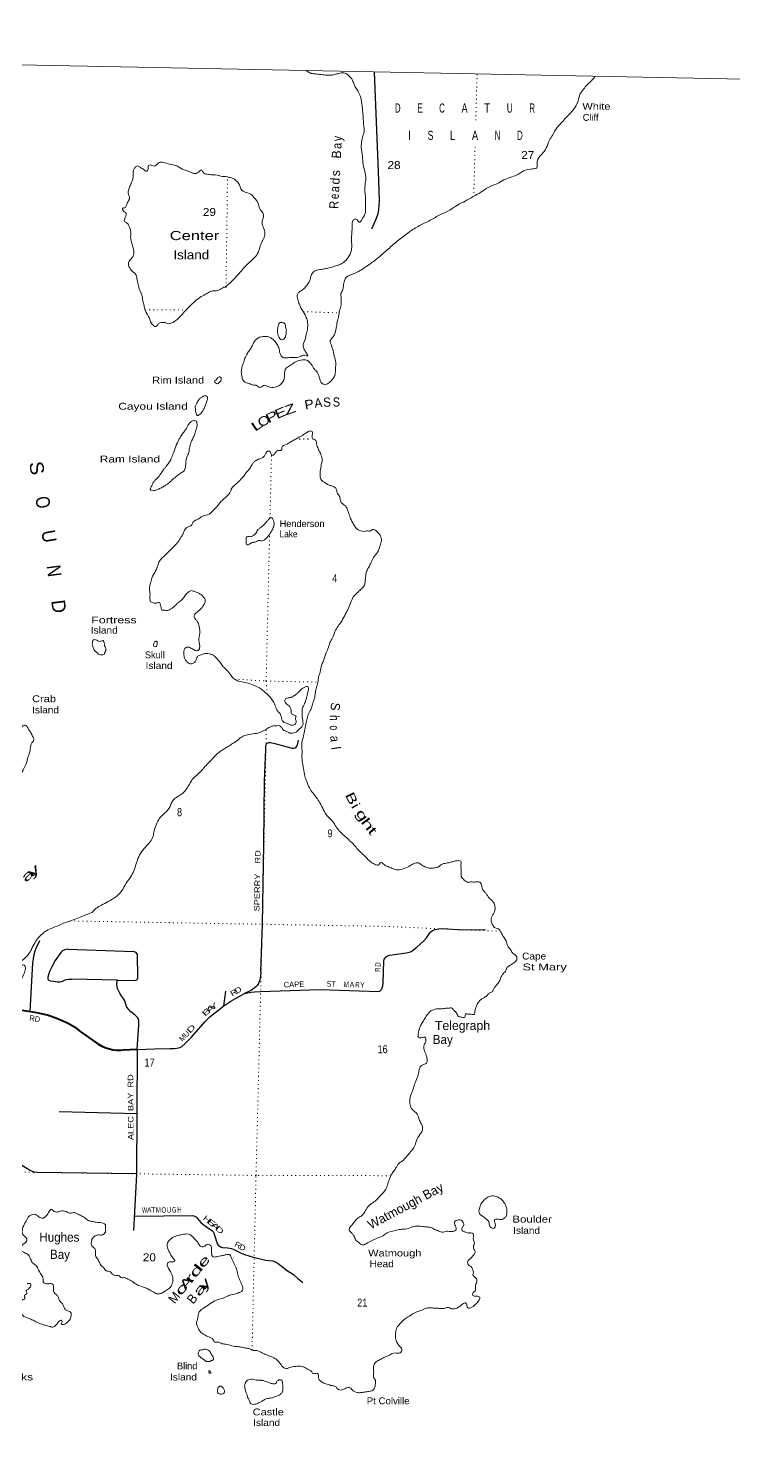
# Model space of a CAD drawing. Header units: feet. Extents: x -493433 to -244333, y 184684 to 373072.
# Drawn here: x -451013 to -435590, y 341867 to 372822 of the extents above; entities that cross this region are included whole.
import ezdxf
from ezdxf.enums import TextEntityAlignment as Align

# ---------------------------------------------------------------- set-up
doc = ezdxf.new("R2010")
doc.units = ezdxf.units.FT
doc.header["$LTSCALE"] = 60
doc.linetypes.add('DOTTED', pattern=[1.5, 0.3, -1.2])
for name, color, linetype, lineweight in [('26', 7, 'Continuous', 40), ('27', 7, 'Continuous', 13), ('29', 7, 'Continuous', 25), ('30', 7, 'Continuous', 13), ('39', 7, 'Continuous', 13), ('4', 7, 'Continuous', 13), ('41', 7, 'Continuous', 13), ('6', 7, 'DOTTED', 25), ('7', 7, 'DOTTED', 13)]:
    doc.layers.add(name, color=color, linetype=linetype, lineweight=lineweight)
doc.layers.add('42', color=7, linetype='Continuous')

msp = doc.modelspace()

# ---------------------------------------------------------------- linework, layer by layer
at = {"layer": '26'}
msp.add_lwpolyline([(-448630.68, 350485.1), (-448940.87, 350472.26), (-448992.54, 350467.94), (-449075.95, 350468.07), (-449158.89, 350476.91), (-449240.45, 350494.37), (-449319.74, 350520.26), (-449395.89, 350554.3), (-449468.06, 350596.11), (-449535.47, 350645.23), (-449848.11, 350870.31), (-449954.71, 350945.37), (-450157.3, 351064.64), (-450371.24, 351162.08), (-450594.2, 351236.62), (-450823.73, 351287.45), (-451716.31, 351426.56)], dxfattribs=at)
at = {"layer": '29'}
for p, q in [((-450144.6, 352683.38), (-448710.09, 352631.87)), ((-450974.84, 351311.67), (-450911.86, 352384.21)), ((-449061.47, 352004.06), (-450066.63, 352029.44)), ((-446741.1, 351439.83), (-446696.29, 351766.71)), ((-448630.68, 350485.1), (-448598.18, 351027.68)), ((-448650.74, 349083.77), (-450340.2, 349122.21)), ((-448642.31, 347767.72), (-450818.47, 347798.42)), ((-448691.01, 346845.49), (-447416.98, 346854.07))]:
    msp.add_line(p, q, dxfattribs=at)
for points in [[(-443451.56, 371861.99), (-443364.47, 369689.12), (-443344.64, 369066.26)], [(-443344.64, 369066.26), (-443347.79, 368946.65), (-443356.61, 368860.66), (-443372.03, 368763.64), (-443407.29, 368660.01), (-443508.67, 368432.9)], [(-445822.56, 357057.58), (-445815.95, 357139.17), (-445807.13, 357165.63), (-445787.3, 357185.48), (-445756.44, 357203.12), (-445718.98, 357205.32), (-445622.01, 357181.06), (-445242.95, 357077.43), (-445214.3, 357077.43), (-445179.03, 357086.25), (-445152.59, 357101.68), (-445139.37, 357121.53), (-445123.94, 357150.2), (-445101.9, 357253.83)], [(-445931.45, 352185.17), (-445895.13, 353227.74), (-445861.27, 354988.43), (-445850.75, 356355.31), (-445822.56, 357057.58)], [(-443348.75, 351758.99), (-443328.32, 351765.6), (-443304.08, 351783.24), (-443286.45, 351805.29), (-443272.69, 351836.15), (-443260, 351882.46), (-443250.65, 351946.4), (-443237.42, 352427.09), (-443230.25, 352454.67), (-443210.41, 352489.95), (-443181.76, 352520.82), (-443158.09, 352537.34), (-443113.44, 352549.48), (-443003.82, 352568.21), (-442752.58, 352603.49), (-442677.08, 352617.84), (-442644.02, 352631.07), (-442617.57, 352644.3), (-442514.56, 352726.97), (-442364.7, 352863.68), (-442303.52, 352930.95), (-442228.06, 353044.49), (-442213.16, 353058.84), (-442180.1, 353083.09), (-442140.43, 353105.14), (-442113.46, 353115.05), (-442039.06, 353127.19), (-441950.37, 353132.69), (-441518.41, 353106.23), (-441015.93, 353115.05)], [(-450911.86, 352384.21), (-450899.75, 352467.87), (-450881.72, 352566.98), (-450862.28, 352646.48), (-450842.05, 352703.69), (-450760.9, 352869.19)], [(-450144.6, 352683.38), (-450186.8, 352677.34), (-450219.86, 352668.52), (-450263.93, 352644.27), (-450303.6, 352606.78), (-450427.02, 352434.79), (-450499.75, 352295.87), (-450546.03, 352192.24), (-450585.7, 352070.96), (-450583.5, 352026.86), (-450565.86, 352004.81), (-450528.4, 351991.58), (-450464.49, 351980.56), (-450371.92, 351967.33), (-450321.23, 351967.33), (-450281.56, 351976.15), (-450233.08, 351995.99), (-450186.8, 352015.84), (-450131.7, 352024.66), (-450066.63, 352029.44)], [(-449061.47, 352004.06), (-448682.66, 351998.19), (-448660.62, 352004.8), (-448640.78, 352015.83), (-448620.95, 352040.08), (-448614.34, 352059.93), (-448625.36, 352564.88), (-448638.58, 352589.13), (-448656.21, 352606.77), (-448673.84, 352620), (-448710.09, 352631.87)], [(-448598.18, 351027.68), (-448594.52, 351108.46), (-448595.62, 351125), (-448602.22, 351147.06), (-448609.95, 351164.69), (-448625.37, 351184.54), (-448679.36, 351237.47), (-448767.51, 351312.44), (-448820.96, 351367.56), (-448851.26, 351407.25), (-448862.83, 351428.2), (-448905.81, 351552.78), (-448926.19, 351588.07), (-448970.82, 351649.8), (-449001.12, 351702.73), (-449060.63, 351819.59), (-449069.44, 351861.49), (-449073.85, 351918.82), (-449071.65, 352000.4)], [(-445931.45, 352185.17), (-445934.42, 352082.02), (-445950.94, 352011.46), (-445978.49, 351932.08), (-446007.14, 351890.18), (-446034.69, 351861.51), (-446071.06, 351826.24), (-446136.07, 351786.54), (-446285.93, 351711.57)], [(-446741.1, 351439.83), (-446583.46, 351546.19), (-446480.98, 351605.73), (-446285.93, 351711.57)], [(-446285.93, 351711.57), (-446141.58, 351740.24), (-446066.65, 351749.06), (-445937.22, 351758.73)], [(-445937.22, 351758.73), (-444636.4, 351798.19), (-443348.75, 351758.99)], [(-448630.68, 350485.1), (-448253.99, 350505.42), (-447910.19, 350507.62), (-447818.72, 350507.62), (-447725.06, 350525.26), (-447688.7, 350538.49), (-447657.84, 350556.13), (-447588.42, 350613.46), (-447447.37, 350754.59), (-447147.65, 351102.98), (-447045.16, 351202.2), (-446741.1, 351439.83)], [(-448630.68, 350485.1), (-448650.55, 347755.7), (-448711.6, 346527.49)], [(-450818.47, 347798.42), (-450886.56, 347807.53), (-450919.62, 347816.35), (-450987.94, 347847.22), (-451056.26, 347889.12), (-451373.62, 348091.98), (-451433.13, 348127.26), (-451488.22, 348153.72), (-451660.13, 348208.85)], [(-447416.98, 346854.07), (-447379.06, 346843.93), (-447338.28, 346817.47), (-447315.15, 346793.22), (-447241.31, 346707.22), (-447193.93, 346667.53), (-447113.49, 346610.2), (-446998.88, 346526.41), (-446977.95, 346506.56), (-446964.73, 346491.13), (-446941.58, 346424.98), (-446884.28, 346244.17), (-446863.35, 346211.09), (-446841.31, 346191.24), (-446810.46, 346175.81), (-446769.68, 346160.38), (-446650.67, 346151.56), (-446572.44, 346138.32), (-446531.66, 346120.69), (-446355.35, 346032.48), (-446282.63, 346006.02), (-446099.7, 345948.69), (-445817.6, 345878.13), (-445672.14, 345864.9), (-445639.09, 345856.08), (-445612.64, 345845.05), (-445553.13, 345807.57), (-445345.97, 345644.4), (-445257.81, 345595.89), (-445206.03, 345562.8), (-445116.76, 345476.82), (-445010.98, 345393.03)]]:
    msp.add_lwpolyline(points, dxfattribs=at)
at = {"layer": '39'}
for p, q in [((-444941.75, 371899.09), (-444941.55, 371898.96)), ((-446717.29, 367156.92), (-446734.24, 367160.26))]:
    msp.add_line(p, q, dxfattribs=at)
for points in [[(-444821.59, 371834.05), (-444728.75, 371823.51), (-444613.82, 371811.89), (-444468.66, 371795.83), (-444383.85, 371796.73), (-444298.76, 371817.85), (-444195.48, 371840.74), (-444116.61, 371849.81), (-444018.38, 371797.98), (-443958.63, 371736.55), (-443903.4, 371640.82), (-443864.33, 371543.27), (-443811.06, 371451.61), (-443777.62, 371386.48), (-443752.17, 371327.53), (-443731.11, 371242.35), (-443718.02, 371165.36), (-443703.67, 371031.76), (-443689.69, 370871.89), (-443681.7, 370716.13), (-443671.75, 370556.31), (-443690.82, 370489.85), (-443716.33, 370395.18), (-443733.01, 370207.41), (-443707.18, 370027.17), (-443691.45, 369847.05), (-443631.03, 369536.98), (-443649.07, 369397.74), (-443654.12, 369323.02), (-443637.43, 369064.05), (-443643.2, 368936.78), (-443639.84, 368886.2), (-443643.12, 368793.26), (-443684.78, 368698.8), (-443719.92, 368638.62), (-443746.76, 368594.51), (-443775.19, 368582.75), (-443787.19, 368591), (-443840.9, 368650.33), (-443875.28, 368646.74), (-443920.21, 368608.92), (-443931.48, 368522.15), (-443935.33, 368386.76), (-443947.37, 368243.4), (-443941.18, 368103.84), (-443949.12, 367964.47), (-444017.88, 367807.71), (-444116.17, 367705.91), (-444158.97, 367676.15), (-444199.62, 367656.47), (-444260.49, 367635.04), (-444374.03, 367600.15), (-444491.52, 367571.38), (-444580.59, 367554.36), (-444695.93, 367535.67), (-444754.83, 367510.16), (-444818.43, 367436.21), (-444845.85, 367349.65), (-444875.09, 367277.26), (-444930.77, 367191.08), (-445020.83, 367101.3), (-445092.14, 367053.73), (-445125.13, 367003.63), (-445120.6, 366890.37), (-445085.66, 366786.81), (-445052.38, 366709.56), (-444959.61, 366552.69), (-444934.18, 366491.71), (-444905.27, 366390.26), (-444904.37, 366307.37), (-444911.47, 366230.65), (-444939.25, 366117.82), (-444954.47, 366037.16), (-445004.84, 365896.33), (-444977.89, 365798.95), (-444932.52, 365719.51), (-444901.02, 365660.48), (-444975.55, 365673.59), (-445070.86, 365642.5), (-445208.44, 365622.08), (-445301.3, 365623.3), (-445426.57, 365616.87), (-445494.44, 365674.36), (-445530.96, 365810.28), (-445572.07, 365905.82), (-445633.5, 365991.53), (-445693.43, 366038.82), (-445761.58, 366076.1), (-445850.32, 366083.33), (-445917.02, 366078.15), (-446051.41, 365995.02), (-446119.58, 365880.7), (-446169.24, 365792.41), (-446222.85, 365710.24), (-446276.75, 365605.83)], [(-444821.59, 371834.05), (-444830.67, 371836.71), (-444843.91, 371843.13), (-444857.96, 371849.15), (-444880.84, 371860.79), (-444917.76, 371885.67), (-444942.07, 371893.79)], [(-446276.75, 365605.83), (-446302.02, 365529.35), (-446342.07, 365404.55), (-446355.41, 365313.77), (-446344.56, 365220.64), (-446317.53, 365129.32), (-446255.66, 365075.95), (-446187.3, 365054.83), (-446088.85, 365019.17), (-446028.34, 365014.33), (-445952.23, 364968.86), (-445838.52, 365015.87), (-445770.27, 364986.67), (-445614.99, 364972.5), (-445466.37, 365063.52), (-445420.75, 365151.86), (-445411.23, 365258.87), (-445399.96, 365345.65), (-445364.93, 365397.74), (-445279.35, 365455.23), (-445183.59, 365518.66), (-445116.51, 365552.14), (-445053.74, 365565.46), (-444952.72, 365570.19), (-444910.54, 365553.47), (-444804.97, 365446.96), (-444777.48, 365390), (-444711.79, 365320.41), (-444662.63, 365222.73), (-444631.65, 365125.3), (-444596.19, 365060.14), (-444521.82, 365034.91), (-444428.39, 365076.12), (-444348.45, 365164.01), (-444306.82, 365256.45), (-444295.03, 365381.62), (-444291.18, 365517.01), (-444321.7, 365648.8), (-444359.86, 365813.04), (-444392.92, 365906.46), (-444414.33, 365965.36), (-444372.86, 366045.67), (-444319.28, 366125.82), (-444279.06, 366262.75), (-444257.01, 366399.91), (-444227.11, 366520.8), (-444205.06, 366657.97), (-444173.22, 366772.77), (-444172.43, 366831.38), (-444174.85, 366950.68), (-444182.19, 367005.35), (-444144.81, 367081.67), (-444127.68, 367154.22), (-444105.79, 367279.26), (-444078.46, 367359.75), (-443927.89, 367444.69), (-443755.15, 367527.31), (-443539.2, 367670.01), (-443353.52, 367813.1), (-443147.17, 367992.31), (-442916.35, 368189.39), (-442687.84, 368364.26), (-442459.77, 368506.8), (-442223.99, 368622.95), (-442000.18, 368749.38), (-441825.42, 368831.97), (-441621.79, 368958.66), (-441459.12, 369043.44), (-441286.16, 369142.23), (-441121.33, 369237.08), (-440956.36, 369342.04), (-440726.85, 369442.11), (-440574.3, 369525), (-440306.38, 369628.61), (-440231.03, 369676.13), (-440030.22, 369744.23), (-439892.59, 369768.69), (-439886.63, 369910.12), (-439783.48, 370072.49), (-439686.77, 370206.65), (-439617.85, 370375.54), (-439547.6, 370493.88), (-439456.67, 370648.33), (-439352.18, 370760.15), (-439255.8, 370870.06), (-439153.41, 370975.84), (-439054.82, 371099.87), (-438992.39, 371236.51), (-438943.83, 371393.54), (-438892.38, 371465.63), (-438814.32, 371563.65), (-438737.76, 371636.62)], [(-438737.76, 371636.62), (-438701.39, 371674.85), (-438665.33, 371718), (-438635.81, 371748.09), (-438622.51, 371767.91)], [(-446734.24, 367160.26), (-446785.09, 367132.63), (-446896.83, 367081.55), (-447010.01, 367072.93), (-447103.56, 367023.63), (-447229.68, 366954.54), (-447366.33, 366853.25), (-447478.81, 366747.6), (-447546.38, 366677.74), (-447642.71, 366571.88), (-447788.01, 366428.25), (-447871.46, 366378.81), (-447962.53, 366363.84), (-448004.7, 366380.57), (-448079.31, 366387.62), (-448139.95, 366382.35), (-448221.83, 366300.55), (-448313.92, 366358.37), (-448355.06, 366451.89), (-448396.19, 366545.42), (-448445.56, 366626.93), (-448489.89, 366783.16), (-448507.02, 366860.2), (-448533.58, 366985.88), (-448586.2, 367126.05), (-448616.83, 367249.76), (-448643.31, 367381.5), (-448658.75, 367434.26), (-448720.57, 367491.67), (-448796.08, 367581.61), (-448823.19, 367666.87), (-448808.24, 367727.31), (-448740.5, 367809.3), (-448705.19, 367881.6), (-448704.29, 367948.3), (-448744.66, 368098.41), (-448774.74, 368262.54), (-448771.44, 368357.51), (-448786.55, 368434.52), (-448811.86, 368503.58), (-448859.52, 368562.83), (-448909.47, 368601.89), (-448894.21, 368684.57), (-448876.72, 368783.39), (-448928.72, 368820.46), (-448945.93, 368891.44), (-448887.25, 368900.77), (-448872.68, 368932.92), (-448860.1, 368967.12), (-448818.47, 369059.56), (-448799.37, 369128.03), (-448818.9, 369176.8), (-448825.99, 369249.67), (-448798.38, 369350.37), (-448762.91, 369434.81), (-448722.67, 369573.75), (-448712.62, 369719.16), (-448679.5, 369779.37), (-448626.58, 369811.01), (-448570.41, 369784), (-448498.31, 369740.6), (-448422.17, 369697.14), (-448393.34, 369739.21), (-448392.54, 369797.82), (-448363.82, 369831.81), (-448261.16, 369808.22), (-448220.51, 369827.9), (-448153.1, 369885.63), (-448066.24, 369888.53), (-447917.35, 369850.18), (-447790.53, 369822.23), (-447698.29, 369774.52), (-447630.18, 369735.22), (-447539.69, 369707.75), (-447463.36, 369678.44), (-447429.23, 369663.84), (-447358.82, 369644.72), (-447322.3, 369658.39), (-447261.11, 369704.08), (-447220.48, 369721.74), (-447200.74, 369689.13), (-447180.93, 369660.57), (-447130.79, 369635.65), (-447019.95, 369620.04), (-446882.79, 369610.15), (-446774.13, 369582.44), (-446673.28, 369575.05), (-446600.85, 369555.9), (-446518.41, 369530.56), (-446460.53, 369481.28), (-446396.99, 369401.61), (-446363.93, 369308.19), (-446253.89, 369233.97), (-446121.45, 369173.6), (-446065.82, 369106.16), (-446012.17, 369042.79), (-445978.86, 368967.56)], [(-445978.86, 368967.56), (-445943.95, 368861.99), (-445888.41, 368788.48), (-445869.56, 368689.19), (-445896.87, 368610.71), (-445880.45, 368481.12), (-445849.22, 368401.88), (-445848.9, 368276.55), (-445896.86, 368163.98), (-445928.07, 368095.66), (-445972.3, 367960.81), (-446009.78, 367876.4), (-446104.04, 367774.55), (-446255.42, 367628.99), (-446351.81, 367519.08), (-446458.42, 367399.2), (-446579.23, 367275.46), (-446697.71, 367173.93), (-446717.29, 367156.92)], [(-445367.4, 366215.76), (-445374.47, 366184.2), (-445381.51, 366111.52), (-445416.9, 366033.15), (-445469.68, 366011.61), (-445515.79, 366036.47), (-445537.42, 366079.21), (-445558.8, 366140.13), (-445564.01, 366202.87), (-445556.92, 366279.59), (-445542.05, 366333.97), (-445523.28, 366378.19), (-445482.74, 366389.79), (-445428.34, 366380.98), (-445398.5, 366348.25), (-445383.44, 366267.19), (-445367.4, 366215.76)], [(-446942.94, 365094.81), (-446933.18, 365116.48), (-446896.82, 365143.02), (-446878.27, 365171.07), (-446827.36, 365202.74), (-446799.43, 365178.12), (-446798.12, 365125.54), (-446839.18, 365075.55), (-446871.86, 365047.68), (-446918.02, 365068.5), (-446942.94, 365094.81)], [(-447356.96, 364481.85), (-447356.87, 364568.93), (-447329.91, 364621.13), (-447303.07, 364665.25), (-447257.78, 364729.34), (-447204.8, 364765.03), (-447160.12, 364784.65), (-447101.76, 364769.73), (-447096.45, 364715.09), (-447121.9, 364624.46), (-447155.3, 364544.04), (-447188.53, 364475.75), (-447235.92, 364405.63), (-447274.82, 364365.71), (-447321.44, 364352.17), (-447338.9, 364404.96), (-447356.49, 364447.64), (-447356.96, 364481.85)], [(-448124.23, 363069.05), (-448078.92, 363135.16), (-448047.98, 363183.27), (-448009.02, 363227.22), (-447955.55, 363299.29), (-447899.93, 363381.43), (-447876.84, 363445.82), (-447831.01, 363550.32), (-447799.5, 363640.87), (-447776.31, 363713.34), (-447753.47, 363759.53), (-447720.27, 363825.8), (-447685.1, 363888), (-447656.24, 363932.09), (-447600.67, 364010.19), (-447557.45, 364070.27), (-447526.35, 364130.5), (-447474.9, 364202.59), (-447368.32, 364246.53), (-447331.42, 364209.63), (-447327.53, 364190.2), (-447322.43, 364129.83), (-447352.09, 364027.13), (-447379.65, 363930.47), (-447415, 363854.12), (-447435.87, 363803.86), (-447463.05, 363735.49), (-447477.92, 363681.11), (-447495.08, 363606.54), (-447502.01, 363541.95), (-447547.79, 363441.48), (-447567.19, 363350.77), (-447572.32, 363269.98), (-447589.7, 363179.25), (-447614.48, 363139.15), (-447685.79, 363091.57), (-447746.98, 363045.89), (-447820.47, 362986.21), (-447906.33, 362908.51), (-447949.24, 362870.67), (-447996.11, 362838.94), (-448065.35, 362795.38), (-448140.62, 362753.93), (-448223.79, 362724.7), (-448306.75, 362711.64), (-448346.69, 362744.51), (-448323.83, 362792.72), (-448307.1, 362834.95), (-448269.86, 362901.17), (-448226.79, 362951.14), (-448165.4, 363010.97), (-448124.23, 363069.05)], [(-448301.56, 360261.62), (-448351.5, 360300.69), (-448349.18, 360322.89), (-448356.63, 360369.48), (-448352.05, 360409.85), (-448351.31, 360464.42), (-448362.35, 360543.4), (-448363.61, 360600.02), (-448348.6, 360664.5), (-448327.45, 360734.98), (-448304.15, 360815.52), (-448260.61, 360899.85), (-448219.2, 360976.12), (-448189.87, 361054.57), (-448158.36, 361145.12), (-448098.72, 361225.19), (-448016.9, 361302.94), (-447926.82, 361394.74), (-447838.87, 361478.48), (-447748.7, 361576.34), (-447705.46, 361638.44), (-447670.29, 361700.64), (-447626.94, 361770.81), (-447606.07, 361821.07), (-447546.43, 361901.15), (-447440.64, 361960.39), (-447405.42, 362026.64), (-447299.6, 362087.91), (-447209.95, 362147.37), (-447092.4, 362180.18), (-446980.17, 362267.64), (-446902.39, 362345.45), (-446859.31, 362395.42), (-446801.75, 362471.48), (-446730.22, 362535.22), (-446648.4, 362612.98), (-446597.06, 362676.99), (-446573.97, 362741.37), (-446545.06, 362789.5), (-446457.18, 362867.18), (-446387.62, 362934.99), (-446301.52, 363030.88), (-446246, 363104.94), (-446170.1, 363192.88), (-446118.43, 363281.15), (-446079.36, 363333.19), (-446034.43, 363371), (-445967.38, 363402.46), (-445898.36, 363429.85), (-445849.3, 363473.68), (-445781.35, 363571.83), (-445748.96, 363577.47), (-445711.29, 363526.44), (-445673.57, 363479.45), (-445645.11, 363493.22), (-445603.89, 363555.34), (-445557.02, 363587.07), (-445478.1, 363600.18), (-445465.06, 363668.73), (-445389.73, 363714.23), (-445263.59, 363785.34), (-445186.3, 363826.77), (-445094.75, 363878.12), (-445035.8, 363907.67), (-444978.75, 363945.32), (-444907.44, 363992.9), (-444848.57, 364016.38), (-444808.36, 364003.72), (-444796.96, 363951.01), (-444809.89, 363890.54), (-444802.39, 363847.99), (-444742.16, 363822.94), (-444716.32, 363792.28), (-444709.04, 363733.56), (-444695.68, 363676.79), (-444674.04, 363634.05), (-444654.6, 363579.22), (-444627.02, 363528.32), (-444603.64, 363465.35), (-444584.41, 363394.34), (-444601.79, 363303.61), (-444615.08, 363216.86), (-444628.15, 363146.29), (-444633.34, 363061.46), (-444624.26, 362986.54), (-444570.79, 362909.03), (-444518.69, 362880.04), (-444450.65, 362834.67), (-444382.26, 362815.58), (-444298.02, 362774.04), (-444268.45, 362721.09), (-444261.17, 362662.38), (-444213.62, 362595.04), (-444190.52, 362511.86), (-444157.19, 362438.65), (-444111.22, 362403.68), (-444069.27, 362370.79)], [(-444069.27, 362370.79), (-444031.98, 362291.46), (-444002.74, 362214.26), (-443985.44, 362149.35), (-443944.34, 362053.8), (-443893.05, 361964.18), (-443829.63, 361876.42), (-443771.58, 361839.27), (-443709.22, 361822.28), (-443644.59, 361823.45), (-443596.03, 361830.9), (-443535.53, 361826.06), (-443509.01, 361845.92), (-443462.36, 361861.48), (-443386.3, 361811.96), (-443330.6, 361750.59), (-443301.22, 361683.49), (-443292.06, 361614.64), (-443309.06, 361552.2), (-443328.16, 361483.73), (-443353.45, 361405.23), (-443400.86, 361333.08), (-443450.16, 361271.07), (-443506.14, 361162.65), (-443555.99, 361060.21), (-443611.94, 360953.81), (-443640.19, 360806.62), (-443649.55, 360711.74), (-443675, 360621.11), (-443730.27, 360565.24), (-443801.91, 360493.41), (-443906.35, 360385.63), (-443968.8, 360246.98), (-444029.25, 360106.28), (-444066.66, 360027.93), (-444114.24, 359943.66), (-444165.96, 359851.36), (-444238.04, 359747.2), (-444308.32, 359626.84), (-444358.66, 359488.02), (-444416.55, 359387.72), (-444460.8, 359250.84), (-444512.91, 359130.24), (-444540.39, 359039.64), (-444596.81, 358898.89), (-444631.22, 358743.69), (-444664.99, 358634.98), (-444680.71, 358517.95), (-444710.5, 358405.14), (-444736.18, 358298.34), (-444749.63, 358199.47), (-444789.79, 358066.59), (-444823.63, 357953.83), (-444879.61, 357845.42), (-444917.53, 357728.67), (-444945.5, 357601.69), (-444973.82, 357448.44), (-445003.84, 357319.46), (-445032.27, 357158.13), (-445024.5, 356986.2), (-445029.69, 356901.37), (-445023.03, 356796.17), (-444996.96, 356634.11), (-444964.91, 356465.91), (-444924.05, 356352.18), (-444867.42, 356209.93), (-444794.21, 356099.81), (-444710.84, 355993.6), (-444639.65, 355883.5), (-444554.98, 355724.72), (-444477.94, 355598.38), (-444362.44, 355479.61), (-444281.29, 355359.28), (-444178.01, 355232.59), (-444074.3, 355138.24), (-443980.62, 355048.06), (-443888.94, 354959.93), (-443805.49, 354859.79), (-443723.79, 354779.87), (-443640.02, 354703.98), (-443570.4, 354626.25), (-443498.44, 354572.74), (-443414.22, 354529.18), (-443359.83, 354520.38), (-443345.53, 354532.32), (-443335.19, 354550.38), (-443304.56, 354576.25), (-443254.44, 354549.31), (-443176.4, 354497.75), (-443082.01, 354460.12), (-442993.68, 354422.57), (-442872.53, 354423), (-442722.4, 354475.6), (-442669.51, 354505.22), (-442573.89, 354558.54), (-442484.9, 354569.49), (-442410.89, 354517.98)], [(-445994.31, 361860.48), (-445943.35, 361896.19), (-445855.5, 361971.85), (-445804.21, 362031.81), (-445759.12, 362081.76), (-445704.06, 362121.46), (-445674.08, 362098.83), (-445646.56, 362043.89), (-445641.74, 361952.86), (-445677.39, 361854.28), (-445722.85, 361778.07), (-445794.81, 361681.99), (-445849.95, 361636.22), (-445914.88, 361612.82), (-445985.45, 361619.81), (-446034.34, 361588.12), (-446103.11, 361578.91), (-446178.32, 361541.5), (-446231.06, 361524), (-446248.05, 361611.15), (-446251.35, 361665.77), (-446244.91, 361693.98), (-446170.08, 361703.1), (-446103.19, 361722.44), (-446046.03, 361768.18), (-445994.31, 361860.48)], [(-445748.82, 358218.7), (-445862.49, 358323.29), (-445956.41, 358395.28), (-446086.87, 358453.6), (-446241.6, 358508.19), (-446392.62, 358538.48), (-446546.88, 358627.44), (-446604.36, 358707.03), (-446693.86, 358807.26), (-446765.58, 358878.95), (-446826.98, 358966.68), (-446906.61, 359050.61), (-446968.42, 359108.02), (-447024.59, 359135.04), (-447089.05, 359146), (-447151.63, 359146.82), (-447202.24, 359137.38), (-447238.8, 359121.69), (-447305.88, 359088.21), (-447336.93, 359032.02), (-447366.09, 358965.7), (-447421.06, 358932.06), (-447473.68, 358922.65), (-447543.77, 358966.02), (-447585.42, 359021.15), (-447610.38, 359116.48), (-447609.26, 359199.35), (-447592.31, 359257.74), (-447553.55, 359287.55), (-447478.96, 359278.48), (-447396.8, 359232.93), (-447334.52, 359209.87), (-447298.07, 359217.48), (-447264.73, 359293.85), (-447275.67, 359380.92), (-447282.38, 359482.08), (-447269.25, 359556.7), (-447265.75, 359665.81), (-447278.65, 359756.94), (-447300.04, 359817.87), (-447321.73, 359856.56), (-447359.48, 359901.53), (-447388.94, 359962.56), (-447357.84, 360022.79), (-447288.41, 360080.5), (-447237.28, 360128.34), (-447194.15, 360182.35), (-447154.81, 360254.6), (-447147.77, 360327.28), (-447187.3, 360390.46), (-447229.14, 360431.44), (-447255.14, 360449.98), (-447313.22, 360485.11), (-447373.56, 360502.07), (-447443.94, 360523.21), (-447510.97, 360493.78), (-447553.86, 360457.95), (-447613.52, 360375.86), (-447664.78, 360317.92), (-447740.32, 360256.25), (-447789.46, 360206.36), (-447869.06, 360142.73), (-447928.1, 360107.12), (-448005.06, 360089.94), (-448043.33, 360096.51), (-448089.79, 360095.1), (-448105.31, 360141.8), (-448122.57, 360208.73), (-448150.07, 360265.69), (-448204.79, 360250.24), (-448263.31, 360253.03), (-448301.56, 360261.62)], [(-449317.07, 359223.87), (-449321.3, 359209.78), (-449335.98, 359169.54), (-449356.71, 359129.39), (-449407.29, 359121.97), (-449455.68, 359126.65), (-449499.74, 359153.51), (-449531.63, 359184.25), (-449555.55, 359206.8), (-449583.32, 359243.55), (-449594.97, 359278.07), (-449604.63, 359310.54), (-449614.26, 359345.03), (-449601.08, 359423.69), (-449594.77, 359441.8), (-449572.43, 359451.61), (-449514.05, 359438.71), (-449476, 359415.98), (-449433.6, 359415.42), (-449374.81, 359432.84), (-449351.36, 359375.93), (-449347.67, 359349.6), (-449344.16, 359311.15), (-449322.36, 359280.54), (-449318.3, 359251.79), (-449317.07, 359223.87)], [(-448193.37, 359362.47), (-448219.7, 359298.35), (-448252, 359298.78), (-448271.86, 359323.3), (-448267.3, 359361.64), (-448254.78, 359391.8), (-448238.33, 359413.82), (-448208.02, 359415.44), (-448194.27, 359386.96), (-448193.37, 359362.47)], [(-449618.85, 353487.04), (-449528.79, 353576.81), (-449410.75, 353646.01), (-449268.37, 353722.97), (-449101.41, 353825.88), (-448986.86, 353935.55), (-448900.16, 354075.91), (-448780.56, 354260.3), (-448706.08, 354392.73), (-448653.45, 354551.73), (-448598.94, 354700.59), (-448510.13, 354846.99), (-448391.21, 354980.86), (-448285.93, 355151.29), (-448262.09, 355272.26), (-448211.69, 355415.11), (-448141.28, 355545.58), (-448028.61, 355665.38), (-447911.68, 355801.29), (-447892.83, 355851.58), (-447849.29, 355935.91), (-447745.15, 356021.45), (-447651.47, 356080.86), (-447561.39, 356172.66), (-447501.53, 356268.9), (-447462.19, 356341.15), (-447386.19, 356437.18), (-447290.1, 356524.85), (-447197.97, 356618.65), (-447101.56, 356730.58), (-446988.94, 356846.33), (-446888.6, 356950.12), (-446825.31, 357001.85), (-446756.07, 357045.41), (-446642.04, 357116.67), (-446546.31, 357178.08), (-446426.03, 357263.41), (-446340.34, 357328.99), (-446220.63, 357371.88), (-446056.76, 357396), (-445935.17, 357428.76), (-445819.31, 357485.86), (-445733.76, 357541.33), (-445672.9, 357562.76), (-445610.26, 357565.98), (-445543.56, 357571.17), (-445503.38, 357556.49), (-445457.63, 357505.35), (-445441.87, 357476.84), (-445375.58, 357451.71), (-445319.49, 357418.63), (-445206.52, 357411.08), (-445131.28, 357450.51), (-445106.68, 357478.49), (-445014.52, 357574.3), (-445004.02, 357604.49), (-445007.53, 357642.94), (-445012.85, 357697.59), (-445024.09, 357762.42), (-445024.77, 357861.48), (-445023.75, 357936.26), (-444986.27, 358020.66), (-444963.38, 358070.9), (-444936.01, 358153.41), (-444918.82, 358230), (-444897.49, 358314.62), (-444886.3, 358395.33), (-444904.06, 358425.88), (-444952.56, 358422.48), (-445011.57, 358388.89), (-445091.26, 358319.19), (-445144.48, 358265.32), (-445217.84, 358215.75), (-445268.69, 358188.12), (-445355.74, 358171.07), (-445404.79, 358127.25), (-445399.26, 358088.77), (-445373.51, 358052.04), (-445333.54, 358021.2), (-445283.81, 357965.96), (-445266.52, 357901.05), (-445255.37, 357830.15), (-445199.22, 357801.11), (-445159.26, 357770.27), (-445169.85, 357734.02), (-445154.76, 357654.99), (-445181.77, 357598.74), (-445272.86, 357581.75), (-445335.09, 357608.85), (-445415.42, 357640.23), (-445453.26, 357679.13), (-445478.6, 357746.17), (-445505.77, 357827.39), (-445543.58, 357868.31), (-445602.66, 357978.25), (-445643.77, 358073.8), (-445748.82, 358218.7)], [(-451291.95, 357268.91), (-451269.2, 357309.04), (-451280.63, 357359.73), (-451279.89, 357414.29), (-451242.84, 357466.36), (-451179.44, 357526.17), (-451079.78, 357579.43), (-451051.74, 357562.89), (-451010.2, 357499.68), (-450962.7, 357428.31), (-450917.5, 357336.75), (-450894.26, 357263.67), (-450948.04, 357169.37), (-450974.09, 357034.28), (-451016.38, 356893.34), (-451060.88, 356738.28), (-451117.03, 356617.73), (-451154.38, 356543.43), (-451207.8, 356475.41), (-451326.14, 356383.98), (-451416.12, 356300.27), (-451516.46, 356196.48), (-451592.11, 356126.73), (-451635.59, 356046.44), (-451693.81, 355921.88), (-451737.33, 355839.58), (-451800.48, 355797.96), (-451880.09, 355734.32), (-451982.83, 355602.26), (-452037.15, 355467.55), (-452084.95, 355367.1), (-452150.84, 355272.97), (-452214.84, 355168.7), (-452294.04, 354985.79), (-452423.49, 354819.72), (-452463.65, 354686.84), (-452493.99, 354533.61), (-452539.04, 354338.13), (-452587.55, 354185.14), (-452664.16, 354044.65), (-452770.83, 353920.73), (-452901.7, 353799.14), (-452997.84, 353707.43), (-453101.94, 353623.9), (-453189.57, 353564.41), (-453321.82, 353489.34), (-453446.63, 353367.68), (-453535.11, 353245.54), (-453597.15, 353137.2), (-453671.24, 353033.06), (-453685.22, 352895.79), (-453624.77, 352737.32), (-453547.85, 352602.9), (-453410.96, 352423.21), (-453278.36, 352225.38), (-453144.28, 352136.7), (-453041.98, 352086.84), (-452867.12, 352027.93), (-452784.46, 352018.76), (-452691.24, 352043.81), (-452571.48, 352090.74), (-452490.19, 352130.1), (-452386.88, 352155.02), (-452305.99, 352164.06), (-452203.53, 352126.32), (-452078.61, 352106.48), (-451967.42, 352117.15), (-451834.1, 352121.45), (-451765.46, 352120.55), (-451656.37, 352125.18), (-451648.65, 352098.8), (-451699.64, 352061.06), (-451784.75, 352037.93), (-451888.09, 352010.99), (-452011.48, 351994.42), (-452100.17, 352005.7), (-452178.68, 352022.9), (-452231.44, 352003.38), (-452254.85, 351914.75), (-452199.8, 351804.87), (-452089.98, 351714.48), (-451940.81, 351696.34), (-451782.91, 351726.6), (-451659.77, 351724.98), (-451574.96, 351725.89), (-451475.46, 351767.02), (-451351.15, 351852.31), (-451281.52, 351924.16), (-451191.71, 351995.75), (-451115.3, 352122.09), (-451079.48, 352232.79), (-451088.45, 352315.79), (-451124.51, 352336.48), (-451193.45, 352315.15), (-451293.51, 352231.57), (-451417.81, 352148.31), (-451495.06, 352108.9)], [(-442410.89, 354517.98), (-442318.58, 354476.34), (-442183.62, 354452.32), (-442122.9, 354463.65), (-442050, 354478.86), (-441948.08, 354550.29), (-441901.54, 354557.76), (-441792.2, 354580.58), (-441723.32, 354597.86), (-441614.01, 354618.66), (-441557.62, 354607.81), (-441552.63, 354528.91), (-441546.28, 354401.48), (-441546.01, 354272.1), (-441480.46, 354192.4), (-441398.32, 354144.83), (-441311.38, 354153.79), (-441256.93, 354149.03), (-441206.35, 354156.45), (-441123.89, 354133.13), (-441104.44, 354078.29), (-441071.43, 353980.83), (-441025.77, 353923.63), (-440986.13, 353868.53), (-440944.48, 353813.4), (-440866.76, 353737.58), (-440821.37, 353660.17), (-440808.63, 353556.91), (-440825.74, 353486.39), (-440885.84, 353371.96), (-440894.57, 353323.56), (-440883.15, 353272.88), (-440845.88, 353191.53), (-440782, 353138.13), (-440733.66, 353129.41), (-440705.86, 353094.68), (-440666.31, 353033.51), (-440626.92, 352960.22), (-440579.45, 352886.83), (-440553.81, 352842.02), (-440540.53, 352779.18), (-440507.06, 352716.07), (-440473.26, 352677.22), (-440423.83, 352599.76), (-440359.86, 352552.42), (-440332.14, 352511.63), (-440337.14, 352440.94), (-440420.92, 352367.26), (-440530.94, 352293.91), (-440541.15, 352285.96), (-440568.37, 352213.55), (-440629.87, 352145.63), (-440662.77, 352101.6), (-440694.17, 352019.13), (-440716.95, 351976.98)], [(-451495.06, 352108.9), (-451559.83, 352097.63), (-451611.8, 352136.72), (-451617.25, 352181.26), (-451580.42, 352217.16), (-451444.34, 352276.01), (-451340.73, 352323.16), (-451206.29, 352410.33), (-451147.37, 352437.85), (-451088.17, 352485.59), (-451008.23, 352573.47), (-450946.25, 352677.77), (-450865.47, 352828.31), (-450795.46, 352928.46), (-450705.46, 353014.2), (-450617.7, 353083.79), (-450479.55, 353146.65), (-450284.58, 353231), (-450106, 353297.38), (-449951.78, 353353.97), (-449803.59, 353412.66), (-449618.85, 353487.04)], [(-440716.95, 351976.98), (-440739.68, 351938.87), (-440768.4, 351904.89), (-440819.69, 351844.92), (-440846.73, 351786.66), (-440883.7, 351740.65), (-440926.31, 351725.04), (-440973.42, 351675.13), (-441038.68, 351627.47), (-441093.59, 351597.88), (-441165.15, 351532.11), (-441204.44, 351463.9), (-441225.37, 351409.6), (-441242.14, 351363.33), (-441251.18, 351292.7), (-441273.88, 351256.61), (-441332.36, 351261.43), (-441370.77, 351257.89), (-441405.01, 351264.4), (-441437.26, 351268.87), (-441455.51, 351263.05), (-441458.21, 351212.55), (-441484.81, 351186.62), (-441525.1, 351193.22), (-441573.44, 351201.94), (-441607.62, 351212.5), (-441650.97, 351291.9), (-441680.86, 351320.6), (-441722.68, 351363.6), (-441760.57, 351398.46), (-441803.02, 351394.98), (-441863.64, 351391.73), (-441954.67, 351378.78), (-442049.61, 351375.99), (-442120.37, 351368.84), (-442189.36, 351343.47), (-442258.77, 351287.78), (-442330.79, 351187.66), (-442388.6, 351093.42), (-442434.19, 351007.1), (-442463.44, 350934.71), (-442482.62, 350860.17), (-442491.57, 350795.6), (-442495.93, 350771.41), (-442459.92, 350746.67), (-442395.22, 350753.91), (-442344.72, 350755.26), (-442319.6, 350672.05), (-442346.64, 350613.79), (-442364.24, 350506.89), (-442329.18, 350411.42), (-442305.92, 350340.36), (-442292.91, 350257.31), (-442305.92, 350190.78), (-442364.9, 350159.21), (-442430, 350123.68), (-442465.41, 350043.29), (-442487.02, 349938.47), (-442541.42, 349797.68), (-442581.44, 349674.91), (-442610.99, 349580.29), (-442644.25, 349509.98), (-442672.41, 349368.85), (-442657.9, 349247.37), (-442622.41, 349184.24), (-442538.64, 349108.35), (-442493.11, 349041.04), (-442471.7, 348982.14), (-442436.59, 348890.71), (-442399.17, 348821.49), (-442394.31, 348732.48), (-442452.29, 348626.11), (-442524.69, 348497.7), (-442552.2, 348405.07), (-442626.54, 348282.75), (-442733.26, 348154.78), (-442831.53, 348055.01), (-442911.05, 347997.44), (-442981.17, 347889.2), (-443036.74, 347811.1), (-443109.23, 347676.62), (-443151.33, 347549.83), (-443170.32, 347489.43), (-443195.33, 347431.14), (-443324.57, 347281.24), (-443429, 347173.46), (-443534.98, 347100.06), (-443619.15, 346998.08), (-443695.48, 346877.8), (-443777.05, 346818.24), (-443852.57, 346758.59), (-443912.15, 346682.56), (-443994.76, 346546.19), (-443935.29, 346464.55), (-443893.61, 346411.45), (-443848.41, 346319.89), (-443776.5, 346262.34)], [(-441137.07, 347044.21), (-441116.09, 347102.55), (-441087.19, 347148.67), (-441044.14, 347196.61), (-440964.54, 347260.25), (-440909.76, 347279.74), (-440839.02, 347284.87), (-440772.54, 347273.89), (-440738.47, 347255.25), (-440696.38, 347232.46), (-440638.6, 347175.1), (-440604.8, 347136.24), (-440571.47, 347063.03), (-440552.05, 347006.18), (-440546.81, 346945.47), (-440555.9, 346870.8), (-440566.43, 346838.59), (-440586.95, 346814.6), (-440617.5, 346794.79), (-440656.21, 346769.03), (-440686.49, 346769.42), (-440736.91, 346774.13), (-440767.19, 346774.53), (-440807.62, 346771.02), (-440822.08, 346746.95), (-440806.66, 346692.17), (-440801.26, 346643.59), (-440822.25, 346585.24), (-440868.79, 346577.77), (-440904.77, 346604.52), (-440928.42, 346647.28), (-440945.57, 346722.3), (-440969.39, 346752.94), (-441003.35, 346779.66), (-441061.26, 346826.92), (-441097.25, 346853.67), (-441129.27, 346874.31), (-441156.9, 346921.16), (-441158.07, 346983.84), (-441137.07, 347044.21)], [(-449494.24, 346434.71), (-449441.81, 346429.98), (-449368.94, 346443.17), (-449321.5, 346517.33), (-449324.55, 346590.15), (-449327.77, 346650.83), (-449373.7, 346687.82), (-449530.89, 346710.11), (-449619.47, 346729.47), (-449687.94, 346742.5), (-449759.99, 346789.94), (-449836.01, 346841.48), (-449922.27, 346883.04), (-450026.75, 346920.8), (-450073.38, 346907.27), (-450218.09, 346955.67), (-450345.49, 346941.17), (-450444.38, 346944.5), (-450512.36, 346993.91), (-450571.89, 346921.92), (-450637.69, 346833.85), (-450692.72, 346796.17), (-450781.11, 346829.67), (-450885.37, 346883.6), (-450994.95, 346842.6), (-451061, 346736.33), (-451112.84, 346635.95), (-451147.16, 346486.81), (-451081.86, 346388.93), (-451048.09, 346348.05), (-451063.23, 346273.46), (-451134.6, 346221.84), (-451184.44, 346119.41), (-451080.56, 346037.18), (-450996.6, 345975.43), (-450961.22, 345904.22), (-450919.95, 345820.8), (-450843.97, 345765.22), (-450788.84, 345661.4), (-450731.53, 345569.68), (-450688.52, 345466.02), (-450685.27, 345407.36), (-450586.93, 345363.61), (-450514.15, 345370.74), (-450464.28, 345325.61), (-450463.49, 345234.64), (-450436.32, 345153.42), (-450390.36, 345118.45), (-450352.8, 345059.34), (-450333.46, 344996.42), (-450267.71, 344930.87), (-450234.38, 344857.66), (-450208.82, 344806.78), (-450150.72, 344773.68), (-450086.55, 344740.49), (-450075.45, 344665.55), (-450088.33, 344609.12), (-450151.98, 344531.12), (-450190.8, 344497.27), (-450249.65, 344475.81), (-450294.03, 344478.42), (-450283.5, 344510.62), (-450280.82, 344559.1), (-450292.83, 344567.34), (-450337.57, 344543.68), (-450384.71, 344491.74), (-450440.06, 344429.81), (-450512.87, 344420.66), (-450518.87, 344424.78), (-450541.03, 344429.11), (-450603.42, 344444.09), (-450681.84, 344467.36), (-450806.38, 344515.49), (-450886.61, 344554.95), (-450978.89, 344598.62), (-451053.17, 344629.92), (-451125.41, 344663.21), (-451145.27, 344687.73), (-451178.63, 344758.92), (-451212.4, 344799.79), (-451222, 344836.31), (-451215.4, 344876.65), (-451182.85, 344894.41), (-451176.11, 344944.86), (-451171.47, 344989.27), (-451144.96, 345009.13), (-451081.72, 345056.81), (-451093.5, 345081.23), (-451093.01, 345117.6), (-451044.18, 345145.26), (-451053.59, 345195.92), (-451057.35, 345216.18), (-451006.39, 345251.9), (-451002.27, 345257.91), (-450967.38, 345299.9), (-450962.52, 345360.48), (-451039.15, 345367.55)], [(-443776.5, 346262.34), (-443714.55, 346215.03), (-443625.37, 346240.13), (-443509.4, 346305.31), (-443383.45, 346362.27), (-443253.51, 346415.14), (-443165.8, 346480.69), (-443013.79, 346523.16), (-442904.37, 346552.04), (-442775.06, 346558.42), (-442637.22, 346599.05), (-442552.1, 346622.19), (-442402.72, 346620.22), (-442293.87, 346606.66), (-442213.23, 346597.51), (-442129.02, 346553.95), (-442056.7, 346526.72), (-441970.3, 346495.26), (-441861.05, 346512.01), (-441766.25, 346504.7), (-441687.27, 346521.85), (-441654.43, 346561.85), (-441687.51, 346653.24), (-441692.78, 346711.93), (-441599.23, 346761.24), (-441534.79, 346748.26), (-441501.11, 346701.32), (-441487.69, 346648.59), (-441526.84, 346590.48), (-441513.69, 346517.54), (-441447.37, 346494.43), (-441372.95, 346473.24), (-441358.74, 346479.11), (-441310.4, 346470.39), (-441276.55, 346435.58), (-441281.24, 346387.13), (-441274.29, 346304.16), (-441256.83, 346251.37), (-441277.7, 346201.11), (-441268.65, 346124.18), (-441241.4, 346049.03), (-441280.6, 345986.88), (-441358.43, 345905.03), (-441405.55, 345855.11), (-441380.46, 345769.88), (-441320.44, 345728.67), (-441294.96, 345671.73), (-441279.58, 345614.93), (-441290.3, 345568.58), (-441234.76, 345495.07), (-441205.17, 345444.15), (-441224.48, 345359.5), (-441237.55, 345288.93), (-441234.42, 345222.18), (-441287.59, 345172.34), (-441290.46, 345109.72), (-441209.93, 345092.49), (-441143.61, 345069.38), (-441154.44, 345014.94), (-441218.2, 344928.86), (-441318.21, 344849.32), (-441405.21, 344836.32), (-441422.66, 344889.1), (-441450.19, 344944.05), (-441547.77, 344894.8), (-441671.93, 344821.64), (-441762.82, 344818.79), (-441841.2, 344846.11), (-441920.2, 344826.93), (-442035.3, 344826.43), (-442130.15, 344829.7), (-442216.84, 344838.93), (-442319.96, 344828.16), (-442439.78, 344777.18), (-442559.51, 344732.27), (-442681.65, 344659.08), (-442838.73, 344539.87), (-442887.89, 344487.96), (-442951.62, 344403.9), (-442983.63, 344276.97), (-442979.3, 344149.57), (-442936.22, 344049.95), (-442880.55, 343986.55), (-442845.14, 343917.36), (-442882.33, 343855.18), (-442961.14, 343850.16), (-443023.75, 343848.96), (-443115.19, 343805.7), (-443210.65, 343764.5), (-443314.34, 343711.29), (-443397.79, 343661.86), (-443461.49, 343579.82), (-443466.76, 343488.92), (-443461.88, 343401.94), (-443464.91, 343327.19), (-443423.48, 343255.89), (-443428.83, 343158.93)], [(-446321.3, 343969.23), (-446407.89, 343986.54), (-446526.86, 343998.21), (-446663.64, 344036.4), (-446774.45, 344054.03), (-446862.86, 344085.52), (-446947.51, 344096.74), (-446969.12, 344141.5), (-447085.3, 344209.74), (-447179.53, 344259.49), (-447253.45, 344317.07), (-447314.5, 344431.07), (-447333.68, 344506.11), (-447316.6, 344574.62), (-447301.37, 344655.27), (-447273.87, 344747.9), (-447192.05, 344825.65), (-447043.34, 344922.74), (-446894.83, 345005.68), (-446720.42, 345062.01), (-446610.67, 345115.14), (-446473.02, 345141.62), (-446383.62, 345182.9), (-446326.6, 345218.53), (-446345.18, 345338.04), (-446392.04, 345455.9), (-446434.95, 345567.64), (-446461.51, 345693.32), (-446518.39, 345817.37), (-446575.21, 345945.47), (-446612.79, 346002.57), (-446655.16, 346005.15), (-446726.04, 345989.91), (-446813.09, 345972.86), (-446922.43, 345950.05), (-446972.87, 345952.73), (-447006.09, 346034.03), (-447005.13, 346104.76), (-447016.23, 346179.7), (-447062.06, 346224.78), (-447122.76, 346215.47), (-447190.01, 346169.86), (-447252.37, 346186.86), (-447309.74, 346274.53), (-447379.41, 346348.22), (-447457.1, 346426.06), (-447511.27, 346451.03), (-447654.8, 346438.77), (-447741.85, 346421.73), (-447857.6, 346372.72), (-447945.42, 346299.08), (-447978.84, 346216.64), (-447938.3, 346078.65), (-447904.92, 346009.49), (-447851.45, 345931.97), (-447809.99, 345862.69), (-447880.92, 345843.41), (-447955.77, 345832.27), (-447974.79, 345769.86), (-447945.49, 345696.7), (-447894.18, 345609.11), (-447868.73, 345550.15), (-447849.78, 345458.94), (-447875.62, 345340.01), (-447918.89, 345275.9), (-447947.45, 345254.04), (-448033, 345198.57), (-448104.26, 345155.03), (-448179.14, 345141.87), (-448269.52, 345177.43), (-448329.62, 345212.58), (-448407.77, 345256.06), (-448494.09, 345293.58), (-448652.74, 345356.32), (-448760.8, 345428.49), (-448859.09, 345476.28), (-448909.25, 345499.17), (-448979.94, 345498.08), (-449025.87, 345535.08), (-449122.58, 345550.5), (-449182.76, 345579.59), (-449218.52, 345622.51), (-449311.03, 345650.01), (-449364.66, 345715.4), (-449424.48, 345770.77), (-449450.12, 345815.58), (-449487.49, 345888.84), (-449542.73, 345984.58), (-449545.84, 346053.34), (-449560.89, 346134.4), (-449602.82, 346169.32), (-449634.47, 346218.25), (-449635.94, 346258.69), (-449626.99, 346323.26), (-449612.45, 346353.39), (-449565.39, 346399.26), (-449494.24, 346434.71)], [(-447254.61, 343764.97), (-447266.81, 343777.52), (-447282.77, 343791.88), (-447296.57, 343816.32), (-447291.83, 343868.82), (-447277.28, 343898.95), (-447265.03, 343908.89), (-447226.54, 343918.49), (-447186.09, 343924.02), (-447161.75, 343931.79), (-447107.3, 343927.03), (-447061.28, 343896.1), (-447033.37, 343869.45), (-447017.8, 343826.8), (-446982.09, 343779.84), (-446975.14, 343696.87), (-447013.68, 343683.23), (-447046.23, 343665.46), (-447084.61, 343663.95), (-447120.92, 343666.45), (-447154.94, 343689.13), (-447210.92, 343730.3), (-447254.61, 343764.97)], [(-443428.83, 343158.93), (-443439.91, 343086.31), (-443499.3, 343024.43), (-443564.12, 343009.11), (-443661.21, 342996.24), (-443748.2, 342983.24), (-443824.89, 342986.27), (-443931.09, 343046.29), (-443999.04, 343097.72), (-444094.33, 343068.65), (-444201.71, 343041.77), (-444249.83, 343066.66), (-444277.62, 343101.39), (-444331.75, 343130.4), (-444374.06, 343137.02), (-444484.68, 343168.8), (-444575.08, 343202.34), (-444637.01, 343251.67), (-444660.87, 343278.26), (-444675.52, 343389.63), (-444707.6, 343406.23), (-444756.16, 343398.78), (-444798.44, 343407.42), (-444814.18, 343437.95), (-444828.07, 343456.33), (-444894.22, 343491.56), (-444964.36, 343530.89), (-445024.62, 343553.92), (-445174, 343555.89), (-445297.5, 343531.24), (-445360.38, 343509.83), (-445440.75, 343539.19), (-445500.35, 343610.73), (-445549.97, 343674.04), (-445645.89, 343748.08), (-445756.37, 343789.96), (-445856.76, 343831.71), (-445955.02, 343881.52), (-446035.47, 343904.82), (-446112.12, 343909.87), (-446156.21, 343934.71), (-446232.67, 343953.91), (-446321.3, 343969.23)], [(-447053.72, 343410.86), (-447059.63, 343421.05), (-447063.51, 343433.23), (-447063.26, 343451.42), (-447046.98, 343461.31), (-447026.95, 343448.92), (-447023.35, 343416.53), (-447025.45, 343410.49), (-447042.92, 343407.91), (-447053.72, 343410.86)], [(-446802.55, 343126.85), (-446793.05, 343122.66), (-446779.84, 343112.5), (-446765.16, 343099.81), (-446731.58, 343044.78), (-446728.42, 342980.06), (-446759.05, 342954.18), (-446817.65, 342950.91), (-446851.83, 342961.47), (-446877.58, 342998.19), (-446874.94, 343044.65), (-446858.13, 343092.94), (-446837.56, 343120.97), (-446819.94, 343127.49), (-446802.55, 343126.85)], [(-446237.83, 342946.4), (-446251.89, 342981.86), (-446265.45, 343024.49), (-446278.62, 343095.42), (-446282.25, 343125.78), (-446269.34, 343184.24), (-446248.52, 343230.45), (-446179.34, 343269.97), (-446118.7, 343275.24), (-446056.25, 343264.31), (-446011.95, 343255.64), (-445983.71, 343253.24), (-445933.25, 343252.58), (-445911.04, 343252.28), (-445890.88, 343250), (-445860.68, 343243.54), (-445816.46, 343228.8), (-445776.28, 343214.12), (-445724.09, 343191.2), (-445681.81, 343182.56), (-445617.29, 343175.64), (-445588.7, 343199.52), (-445576.1, 343235.74), (-445551.65, 343251.59), (-445511.09, 343265.21), (-445470.9, 343250.53), (-445455.25, 343213.94), (-445453.64, 343183.59), (-445444.42, 343118.79), (-445445.05, 343072.3), (-445454.05, 343003.69), (-445489.03, 342955.64), (-445568.36, 342912.21), (-445627.21, 342890.75), (-445686.08, 342867.27), (-445748.77, 342860.01), (-445831.84, 342838.87), (-445899, 342799.33), (-445962.02, 342767.82), (-446039.2, 342734.47), (-446091.79, 342727.08), (-446144.11, 342739.9), (-446173.71, 342790.82), (-446199.22, 342845.74), (-446237.83, 342946.4)]]:
    msp.add_spline(points, degree=3, dxfattribs=at)
at = {"layer": '4'}
msp.add_lwpolyline([(-489136.84, 372822.34), (-458570.27, 372170.54), (-428002.84, 371560.78), (-397434.59, 370993.07), (-366865.58, 370467.41), (-336295.9, 369983.8), (-305725.57, 369542.24), (-275154.66, 369142.74), (-244583.22, 368785.28), (-246606.46, 184933.95), (-277430.78, 185294.37), (-308254.58, 185697.19), (-339077.78, 186142.4), (-369900.35, 186630.01), (-400722.22, 187160.02), (-431543.33, 187732.42), (-462363.63, 188347.22), (-493183.05, 189004.41)], close=True, dxfattribs=at)
msp.add_lwpolyline([(-489136.84, 372822.34), (-458570.27, 372170.54), (-428002.84, 371560.78), (-397434.59, 370993.07), (-366865.58, 370467.41), (-336295.9, 369983.8), (-305725.57, 369542.24), (-275154.66, 369142.74), (-244583.22, 368785.28), (-246606.46, 184933.95), (-277430.78, 185294.37), (-308254.58, 185697.19), (-339077.78, 186142.4), (-369900.35, 186630.01), (-400722.22, 187160.02), (-431543.33, 187732.42), (-462363.63, 188347.22), (-493183.05, 189004.41)], close=True, dxfattribs=at)
at = {"layer": '6'}
msp.add_line((-445087.17, 363841.64), (-444818.65, 363840.12), dxfattribs=at)
at = {"layer": '7'}
for p, q in [((-441199.51, 371818.87), (-441228.43, 370799.15)), ((-441243.71, 370229.99), (-441272.71, 369149.96)), ((-446689.87, 367155.64), (-446657.18, 369571.16)), ((-448459.23, 366666.61), (-447561.81, 366661.04)), ((-445002.08, 366624.72), (-444214.5, 366598.01)), ((-445728.39, 362109.22), (-445695.22, 363505.57))]:
    msp.add_line(p, q, dxfattribs=at)
for points in [[(-445788.26, 358257.49), (-445813.05, 358545), (-445736.74, 361757.74)], [(-446504.89, 358590.87), (-445813.05, 358545), (-444679.46, 358523.7)], [(-446120.27, 343913.12), (-446034.12, 347733.36), (-445895.13, 353227.74), (-445808.55, 357492.22)], [(-450098.85, 353299.99), (-445895.13, 353227.74), (-443218.46, 353180.34), (-440690.76, 353072.04)], [(-443086.87, 347727.98), (-446034.12, 347733.36), (-451323.12, 347807.09), (-456698.25, 347932.5), (-457235.36, 347944.4)]]:
    msp.add_lwpolyline(points, dxfattribs=at)

# ---------------------------------------------------------------- texts
at = {"layer": '27'}
for s, rotation, width, p in [('R', 351.142, 0.8, (-450939.47, 351114.2)), ('D', 349.013, 0.85, (-450823.61, 351092.71))]:
    msp.add_text(s, height=120, rotation=rotation, dxfattribs=dict(at, width=width)).set_placement(p, align=Align.CENTER)
at = {"layer": '30', "width": 1.25}
for s, rotation, p in [('SPERRY    RD', 88.898, (-445959.75, 353508.01)), ('ALEC  BAY  RD', 90.303, (-448711.85, 348507.98))]:
    msp.add_text(s, height=120, rotation=rotation, dxfattribs=at).set_placement(p)
at = {"layer": '30'}
for s, rotation, width, p in [('D', 88.423, 0.65, (-443310.89, 352345.13)), ('S', 1.738, 0.75, (-444436.27, 351864.96)), ('T', 358.256, 0.85, (-444335.02, 351862.46)), ('M', 358.256, 0.7, (-444061.94, 351850.73)), ('A', 358.256, 0.75, (-443938.69, 351846.98)), ('R', 88.423, 0.65, (-443314.01, 352231.78)), ('R', 31.486, 1.25, (-446489.87, 351681.42)), ('D', 30.486, 1.25, (-446394.2, 351735.19)), ('R', 358.256, 0.65, (-443818.11, 351843.48)), ('Y', 358.256, 0.75, (-443709.67, 351840.01)), ('B', 44.071, 1.8, (-447079.66, 351269.84)), ('A', 41.008, 1.7, (-446995.93, 351332.24)), ('Y', 38.008, 1.6, (-446923.73, 351387.67)), ('D', 46.295, 1.65, (-447411.17, 350900.28)), ('W', 0.386, 0.6, (-448469.4, 346916.51)), ('A', 0.386, 0.75, (-448367.48, 346917.35)), ('T', 0.386, 0.8, (-448281.06, 346918.14)), ('M', 0.386, 0.65, (-448168.07, 346918.96)), ('O', 0.386, 0.65, (-448051.45, 346919.8)), ('U', 0.386, 0.65, (-447937.06, 346920.58)), ('G', 0.386, 0.6, (-447822.24, 346921.34)), ('H', 0.386, 0.6, (-447712.17, 346922.08)), ('H', 320.047, 1.45, (-447144.7, 346726.07)), ('E', 320.522, 1.6, (-447044.96, 346649.91)), ('A', 319.83, 1.7, (-446958.61, 346577.82)), ('D', 317.288, 1.6, (-446870.48, 346498.42)), ('R', 333.421, 1.15, (-446458.36, 346159.61)), ('D', 334.006, 1.15, (-446354.89, 346104.17))]:
    msp.add_text(s, height=120, rotation=rotation, dxfattribs=dict(at, width=width)).set_placement(p, align=Align.CENTER)
msp.add_text('CAPE', height=120, rotation=1.738, dxfattribs=at).set_placement((-445427.77, 351845.42))
for s, p in [('M', (-447599.1, 350701.81)), ('U', (-447514.63, 350786.31))]:
    msp.add_text(s, height=120, rotation=45.016, dxfattribs=at).set_placement(p, align=Align.CENTER)
at = {"layer": '41'}
for s, height, rotation, width, p in [('a', 200, 87.024, 0.9, (-444168.8, 370181.38)), ('y', 200, 87.024, 0.85, (-444160.07, 370349.18)), ('a', 200, 87.024, 0.9, (-444218.05, 369233.84)), ('R', 200, 87.024, 0.9, (-444236.97, 368869.92)), ('e', 200, 87.024, 0.8, (-444225.95, 369081.76)), ('P', 200, 10.655, 1.15, (-444954.58, 364483.03)), ('A', 200, 6.567, 0.95, (-444746, 364521.29)), ('S', 200, 2.858, 0.95, (-444560.25, 364541.78)), ('S', 200, 359.102, 0.9, (-444357.86, 364551.23)), ('O', 200, 30.823, 1.25, (-445926.03, 364083.38)), ('P', 200, 26.988, 1.5, (-445765.03, 364178.3)), ('E', 200, 23.087, 1.45, (-445575.75, 364273.92)), ('Z', 200, 18.664, 1.5, (-445374.73, 364359.2)), ('L', 200, 34.119, 1.7, (-446059.94, 363992.7)), ('S', 300, 280.053, 1.1, (-450997.72, 363322.23)), ('O', 300, 280.053, 0.85, (-450862.61, 362560.09)), ('U', 300, 280.053, 0.95, (-450731.62, 361821.22)), ('N', 300, 277.458, 0.9, (-450612.74, 361066.15)), ('o', 200, 270.926, 0.7, (-444422.21, 357574.14)), ('h', 200, 267.933, 0.85, (-444416.35, 357806.3)), ('a', 200, 274.804, 0.9, (-444413.85, 357342.09)), ('B', 200, 295.943, 1.5, (-444092.02, 356057.27)), ('i', 200, 299.984, 1.3, (-443961.15, 355801.56)), ('g', 200, 303.293, 1.7, (-443865.69, 355666.16)), ('h', 200, 306.926, 1.8, (-443752.52, 355463)), ('t', 200, 309.937, 1.8, (-443604.92, 355258.06)), ('y', 200, 40.535, 2, (-450945.14, 354239.77)), ('a', 200, 40.535, 1.95, (-451072.85, 354130.57)), ('d', 200, 51.048, 2, (-447362.54, 345472.61)), ('l', 200, 51.048, 1.55, (-447248.99, 345613.08)), ('e', 200, 51.048, 1.8, (-447186.91, 345689.87)), ('A', 200, 51.048, 1.7, (-447577.78, 345206.37)), ('r', 200, 51.048, 2, (-447460.26, 345351.74)), ('y', 200, 51.048, 1.9, (-447170.5, 345200.78)), ('c', 200, 51.048, 2, (-447677.47, 345083.05)), ('a', 200, 51.048, 1.9, (-447276.13, 345070.1))]:
    msp.add_text(s, height=height, rotation=rotation, dxfattribs=dict(at, width=width)).set_placement(p)
for s, height, rotation, p in [('B', 200, 87.024, (-444179.81, 369969.53)), ('s', 200, 87.024, (-444199.95, 369582.03)), ('d', 200, 87.024, (-444209.33, 369401.64)), ('D', 300, 277.458, (-450512.88, 360303.36)), ('S', 200, 263.599, (-444387.6, 358087.41)), ('l', 200, 278.041, (-444389.39, 357095.35)), ('Watmough Bay', 200, 28.167, (-443524.64, 346550.07)), ('M', 200, 51.048, (-447814.79, 344913.18)), ('B', 200, 51.048, (-447409.49, 344905.14))]:
    msp.add_text(s, height=height, rotation=rotation, dxfattribs=at).set_placement(p)
for s, height, p in [('Henderson', 150, (-445517.65, 361914)), ('Telegraph', 200, (-442121.08, 350913.53))]:
    msp.add_text(s, height=height, dxfattribs=at).set_placement(p)
for s, height, width, p in [('Lake', 150, 0.9, (-445517.65, 361690.35)), ('Bay', 200, 0.95, (-442169.45, 350608.2)), ('Hughes', 200, 0.95, (-450771.21, 346283.96)), ('Bay', 200, 0.95, (-450539.46, 345908.49))]:
    msp.add_text(s, height=height, dxfattribs=dict(at, width=width)).set_placement(p)
at = {"layer": '42'}
for s, height, width, p in [('D', 200, 0.65, (-442998.01, 370978.97)), ('E', 200, 0.7, (-442509.03, 370978.97)), ('C', 200, 0.65, (-442029.5, 370978.97)), ('A', 200, 0.75, (-441540.52, 370978.97)), ('T', 200, 0.8, (-441045.24, 370978.97)), ('U', 200, 0.65, (-440549.96, 370978.97)), ('R', 200, 0.65, (-440057.83, 370978.97)), ('White', 150, 1.2, (-438898.57, 371041.49)), ('I', 200, 0.85, (-442709.54, 370381.64)), ('S', 200, 0.7, (-442280.41, 370381.64)), ('L', 200, 0.75, (-441791.43, 370381.64)), ('A', 200, 0.75, (-441311.9, 370381.64)), ('N', 200, 0.65, (-440816.62, 370381.64)), ('D', 200, 0.65, (-440327.64, 370381.64)), ('Center', 200, 1.35, (-447921.02, 368190.03)), ('Island', 200, 1.1, (-447841.68, 367768.95)), ('Rim Island', 150, 1.2, (-448304.48, 365053.51)), ('Cayou Island', 150, 1.3, (-449045.78, 364480.98)), ('Ram Island', 150, 1.3, (-449450.48, 363326.8)), ('Island', 150, 1.1, (-449646.23, 359583.46)), ('Fortress', 150, 1.35, (-449636.89, 359807.35)), ('Island', 150, 1.1, (-448447.62, 358810.7)), ('Crab', 150, 1.2, (-450929.3, 358084.44)), ('Island', 150, 1.1, (-450930.13, 357839.67)), ('Cape', 150, 1.1, (-440216.72, 352456.12)), ('St Mary', 150, 1.4, (-440207.57, 352218.4)), ('Boulder', 150, 1.25, (-440428.86, 346702.8)), ('Island', 150, 1.1, (-440412.69, 346455.84)), ('Watmough', 150, 1.2, (-443581.8, 345961.78)), ('Head', 150, 1.1, (-443549.29, 345727.37)), ('Aleck Rocks', 150, 1.3, (-452341.95, 343249.98)), ('Island', 150, 1.1, (-447914.97, 343249.75)), ('Pt Colville', 150, 1.05, (-443612.05, 342729.29)), ('Castle', 150, 1.2, (-446107.6, 342486.01)), ('Island', 150, 1.1, (-446095.99, 342252.77))]:
    msp.add_text(s, height=height, dxfattribs=dict(at, width=width)).set_placement(p)
for s, p in [('Cliff', (-438890.27, 370799.25)), ('Skull', (-448462.85, 359043.48)), ('Blind', (-447762.41, 343492.13))]:
    msp.add_text(s, height=150, dxfattribs=at).set_placement(p)
at = {"layer": '7'}
for s, width, p in [('28', 1.1, (-443159.59, 369743.98)), ('27', 1.1, (-440234.48, 369964.19)), ('29', 1.1, (-447196.41, 368716.82)), ('4', 0.85, (-444368.76, 360706.43)), ('8', 0.85, (-447760.73, 355590.89)), ('9', 0.85, (-444471.41, 355128.74)), ('16', 0.85, (-443376.41, 350406.52)), ('17', 0.85, (-448471.72, 350113.77)), ('20', 1.1, (-448509.25, 345855.4)), ('21', 0.85, (-443821.25, 344863.05))]:
    msp.add_text(s, height=175, dxfattribs=dict(at, width=width)).set_placement(p)

doc.saveas('drawing.dxf')
